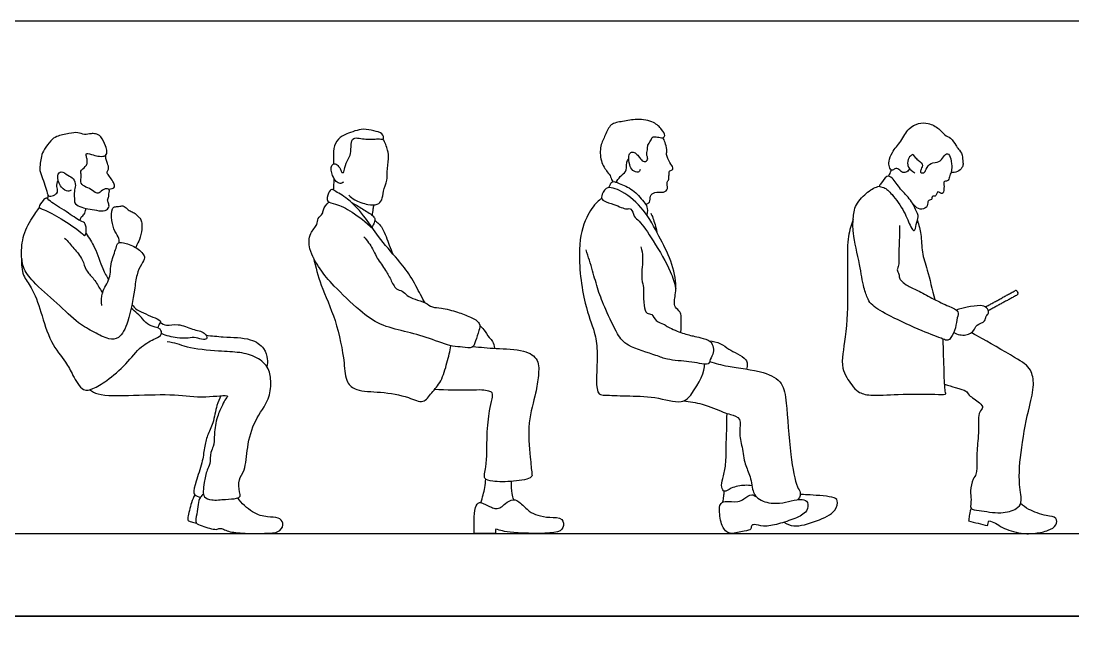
# Model space of a CAD drawing. Header units: millimetres. Extents: x 11.2 to 50.9, y -0.3 to 14.1.
# Drawn here: x 14.548 to 17.78, y 1.969 to 3.835 of the extents above; entities that cross this region are included whole.
import ezdxf

# ---------------------------------------------------------------- set-up
doc = ezdxf.new("R2010")
doc.units = ezdxf.units.MM
for name, color, linetype, true_color in [('AG-DIAGRAM', 7, 'Continuous', 0xfecc66), ('AG-PEOPLE', 7, 'Continuous', 0x66ccff), ('X-VPRT', 6, 'Continuous', 0xff00ff)]:
    doc.layers.add(name, color=color, linetype=linetype, true_color=true_color)

msp = doc.modelspace()

# ---------------------------------------------------------------- linework, layer by layer
at = {"layer": 'AG-DIAGRAM'}
msp.add_line((11.4802, 2.2599), (20.3194, 2.2599), dxfattribs=at)
at = {"layer": 'AG-PEOPLE'}
for centre, start, end in [((17.604, 3.0015), 28.7933, 118.7933), ((17.6063, 2.9972), 298.7933, 28.7933)]:
    msp.add_arc(centre, 0.00483, start, end, dxfattribs=at)
for points, knots in [([(16.45, 3.378), (16.4487, 3.3749), (16.445, 3.3665), (16.4241, 3.3746), (16.4179, 3.3928), (16.4124, 3.4186), (16.4205, 3.4324), (16.4321, 3.4317), (16.4434, 3.4226), (16.45, 3.4109), (16.4619, 3.4002), (16.4693, 3.4051), (16.4756, 3.4096), (16.4678, 3.4268), (16.4743, 3.4416), (16.4717, 3.4535), (16.4835, 3.4659), (16.4852, 3.4794), (16.5039, 3.4793), (16.5193, 3.4732), (16.5292, 3.4834), (16.5153, 3.5035), (16.4926, 3.5267), (16.4398, 3.5356), (16.3978, 3.5254), (16.357, 3.5209), (16.3434, 3.4826), (16.3263, 3.4515), (16.3266, 3.4045), (16.348, 3.371), (16.3607, 3.358), (16.3625, 3.3443), (16.3657, 3.341)], [0, 0, 0, 0, 0.179668, 0.417214, 0.66923, 0.960191, 1.167497, 1.344209, 1.555421, 1.771507, 1.984127, 2.138261, 2.279995, 2.511377, 2.737685, 2.926926, 3.155014, 3.347144, 3.574071, 3.80336, 3.97659, 4.237048, 4.562703, 4.968985, 5.3506, 5.694536, 6.037047, 6.378813, 6.761617, 7.114794, 7.357238, 7.587496, 7.587496, 7.587496, 7.587496]), ([(14.7024, 3.3148), (14.6992, 3.313), (14.6913, 3.3091), (14.6684, 3.3216), (14.6555, 3.3582), (14.6716, 3.3772), (14.692, 3.3593), (14.7102, 3.3519), (14.7173, 3.3289), (14.7103, 3.3111), (14.7122, 3.2902), (14.7115, 3.2751), (14.729, 3.2608), (14.779, 3.253), (14.8055, 3.249), (14.8202, 3.2612), (14.8169, 3.2755), (14.8122, 3.2841), (14.8186, 3.2959), (14.8169, 3.3031), (14.8206, 3.3126), (14.8178, 3.3203), (14.7999, 3.3195), (14.7889, 3.3043), (14.7741, 3.3067), (14.7587, 3.3213), (14.7368, 3.3271), (14.7288, 3.3442), (14.7354, 3.3607), (14.7279, 3.3739), (14.7466, 3.3866), (14.7512, 3.3967), (14.7519, 3.4102), (14.7474, 3.4201), (14.7476, 3.4308), (14.7718, 3.422), (14.7873, 3.4183), (14.8099, 3.4184), (14.8131, 3.4353), (14.8074, 3.4505), (14.7957, 3.4816), (14.7765, 3.4882), (14.7632, 3.4893), (14.7425, 3.4836), (14.7222, 3.4944), (14.6951, 3.4885), (14.657, 3.4817), (14.6388, 3.4677), (14.6192, 3.4409), (14.6093, 3.4192), (14.6073, 3.3975), (14.6039, 3.3752), (14.6148, 3.3501), (14.6235, 3.3251), (14.6292, 3.3017), (14.635, 3.2938), (14.6532, 3.2996), (14.663, 3.3117), (14.6565, 3.3247), (14.6592, 3.3391), (14.6615, 3.3459)], [0, 0, 0, 0, 0.188384, 0.463681, 0.808595, 1.040607, 1.312615, 1.567702, 1.82862, 2.077677, 2.336232, 2.547303, 2.7997, 3.208833, 3.504376, 3.725863, 3.931546, 4.106264, 4.303432, 4.458726, 4.635629, 4.777745, 4.998897, 5.23732, 5.437086, 5.699079, 5.96572, 6.195476, 6.427702, 6.625961, 6.877095, 7.069211, 7.273089, 7.46495, 7.607942, 7.868977, 8.118464, 8.366425, 8.572957, 8.808555, 9.130558, 9.375083, 9.582015, 9.83769, 10.100241, 10.399532, 10.750827, 11.023483, 11.347547, 11.6262, 11.888691, 12.155371, 12.448752, 12.750452, 13.02648, 13.183628, 13.41869, 13.63007, 13.843717, 14.070765, 14.070765, 14.070765, 14.070765]), ([(15.5389, 3.3396), (15.5359, 3.3372), (15.5276, 3.3329), (15.5149, 3.3418), (15.5036, 3.3586), (15.4976, 3.3917), (15.514, 3.3986), (15.524, 3.3879), (15.5303, 3.3793), (15.5325, 3.3687), (15.541, 3.368), (15.5413, 3.386), (15.5528, 3.4103), (15.5624, 3.4269), (15.5611, 3.4549), (15.5668, 3.4812), (15.6088, 3.4677), (15.6466, 3.4741), (15.6645, 3.4695), (15.6589, 3.4928), (15.6297, 3.4963), (15.5996, 3.5066), (15.548, 3.4883), (15.5217, 3.474), (15.5056, 3.4432), (15.5083, 3.413), (15.5076, 3.3989), (15.5074, 3.3951)], [0, 0, 0, 0, 0.187992, 0.388728, 0.64695, 0.95469, 1.145089, 1.344357, 1.531617, 1.705601, 1.82453, 2.042706, 2.336211, 2.579851, 2.876369, 3.123962, 3.460476, 3.813904, 4.003131, 4.220101, 4.50624, 4.818936, 5.217422, 5.519655, 5.834428, 6.168452, 6.297367, 6.297367, 6.297367, 6.297367]), ([(17.2763, 3.3786), (17.274, 3.3748), (17.2672, 3.3683), (17.2535, 3.3683), (17.2462, 3.3802), (17.2322, 3.3828), (17.2234, 3.3717), (17.2139, 3.3873), (17.2141, 3.4042), (17.2233, 3.4335), (17.253, 3.4642), (17.2727, 3.5056), (17.305, 3.5217), (17.3353, 3.5224), (17.3694, 3.5055), (17.3846, 3.4827), (17.4048, 3.4773), (17.4204, 3.4527), (17.425, 3.4441), (17.4399, 3.4293), (17.4407, 3.4057), (17.443, 3.3949), (17.4395, 3.383), (17.4255, 3.3697), (17.4114, 3.3683), (17.4047, 3.3691)], [0, 0, 0, 0, 0.20502, 0.398289, 0.601781, 0.800561, 0.978824, 1.182958, 1.418438, 1.723335, 2.095001, 2.474873, 2.801226, 3.10772, 3.450375, 3.738524, 3.99156, 4.28604, 4.46789, 4.717207, 4.989339, 5.174958, 5.365167, 5.60695, 5.861198, 5.861198, 5.861198, 5.861198]), ([(15.555, 3.2997), (15.5605, 3.2942), (15.572, 3.2833), (15.613, 3.2695), (15.643, 3.2679), (15.6588, 3.2854), (15.6596, 3.312), (15.6738, 3.3454), (15.6719, 3.371), (15.6781, 3.4116), (15.6757, 3.4376), (15.6663, 3.4616), (15.6596, 3.4721)], [0, 0, 0, 0, 0.266474, 0.626892, 0.920348, 1.165448, 1.452557, 1.782482, 2.070011, 2.421177, 2.711116, 3.050631, 3.050631, 3.050631, 3.050631]), ([(16.467, 3.2716), (16.4712, 3.2728), (16.4818, 3.2765), (16.4791, 3.2976), (16.4945, 3.3115), (16.5218, 3.3053), (16.5378, 3.3183), (16.5297, 3.3405), (16.5393, 3.3452), (16.5366, 3.3569), (16.541, 3.3657), (16.5373, 3.3754), (16.55, 3.3756), (16.5526, 3.3848), (16.5408, 3.3998), (16.5287, 3.4238), (16.5342, 3.4396), (16.5265, 3.4619), (16.5229, 3.4715), (16.5206, 3.4763)], [0, 0, 0, 0, 0.205857, 0.449152, 0.686568, 0.979095, 1.209654, 1.462579, 1.621183, 1.804175, 1.984494, 2.138768, 2.313039, 2.46171, 2.707843, 2.99926, 3.22585, 3.494405, 3.721697, 3.721697, 3.721697, 3.721697]), ([(17.2876, 3.4242), (17.2954, 3.4161), (17.2986, 3.4096), (17.3218, 3.3959), (17.3132, 3.3801), (17.3088, 3.3682), (17.3237, 3.3665), (17.3283, 3.38), (17.3414, 3.4017), (17.3702, 3.3989), (17.3807, 3.4168), (17.3958, 3.4329), (17.4063, 3.4095), (17.4086, 3.3832), (17.4046, 3.368), (17.3992, 3.3529), (17.3981, 3.3445), (17.3887, 3.3421), (17.3818, 3.3405), (17.3838, 3.3303), (17.3836, 3.3217), (17.3821, 3.3065), (17.3757, 3.3033), (17.3698, 3.3069), (17.3643, 3.3118), (17.3605, 3.3021), (17.357, 3.2946), (17.349, 3.2976), (17.346, 3.2908), (17.3458, 3.2851), (17.3389, 3.2846), (17.334, 3.2818), (17.3335, 3.2754), (17.3331, 3.2664), (17.3258, 3.2581), (17.3045, 3.2538), (17.2927, 3.2679), (17.2875, 3.2731)], [0, 0, 0, 0, 0.185001, 0.462716, 0.68925, 0.869764, 1.048674, 1.257142, 1.536687, 1.825802, 2.086019, 2.315446, 2.566369, 2.871723, 3.102638, 3.332049, 3.491084, 3.662497, 3.80201, 3.969823, 4.152256, 4.371574, 4.507053, 4.657632, 4.790423, 4.958582, 5.117633, 5.262609, 5.406607, 5.536386, 5.677511, 5.808063, 5.949071, 6.119487, 6.30594, 6.556143, 6.791134, 6.791134, 6.791134, 6.791134]), ([(14.8177, 3.3178), (14.8258, 3.3199), (14.8363, 3.3194), (14.8346, 3.3342), (14.8317, 3.3387), (14.8226, 3.3536), (14.8134, 3.3643), (14.8114, 3.3716), (14.8191, 3.3796), (14.8138, 3.3978), (14.809, 3.4083), (14.8081, 3.4178), (14.8082, 3.4223)], [0, 0, 0, 0, 0.202332, 0.406115, 0.55425, 0.806078, 1.038898, 1.190113, 1.377335, 1.632801, 1.845555, 2.069064, 2.069064, 2.069064, 2.069064]), ([(16.3747, 3.3397), (16.38, 3.3426), (16.3876, 3.3592), (16.4082, 3.3701), (16.4088, 3.3937), (16.4084, 3.4027), (16.4149, 3.411)], [7.756579, 7.756579, 7.756579, 7.756579, 8.055402, 8.356832, 8.651703, 8.874813, 8.874813, 8.874813, 8.874813]), ([(17.2876, 3.4242), (17.2828, 3.4217), (17.2732, 3.4145), (17.2704, 3.3927), (17.2751, 3.3799), (17.294, 3.3685)], [0, 0, 0, 0, 0.334832, 0.714796, 1.065279, 1.065279, 1.065279, 1.065279]), ([(17.2128, 3.3575), (17.2152, 3.3615), (17.2181, 3.3668), (17.2211, 3.3742), (17.222, 3.3765)], [0, 0, 0, 0, 0.2104139, 0.3039017, 0.3039017, 0.3039017, 0.3039017]), ([(15.508, 3.3152), (15.5088, 3.3229), (15.5095, 3.3336), (15.5097, 3.3462), (15.5096, 3.3504)], [0, 0, 0, 0, 0.2680395, 0.3962427, 0.3962427, 0.3962427, 0.3962427]), ([(16.354, 3.3226), (16.3567, 3.3296), (16.3606, 3.3362), (16.3654, 3.3437), (16.3881, 3.3345), (16.4295, 3.3182), (16.4605, 3.2806), (16.4761, 3.2597), (16.4704, 3.2387)], [0.035661, 0.035661, 0.035661, 0.035661, 0.254384, 0.450424, 0.780544, 1.272003, 1.784176, 2.19915, 2.19915, 2.19915, 2.19915]), ([(17.1853, 3.3275), (17.1844, 3.3292), (17.1921, 3.3365), (17.2061, 3.3618), (17.2277, 3.3532), (17.2491, 3.3149), (17.2822, 3.2878), (17.2998, 3.248), (17.3064, 3.2332), (17.2977, 3.2112), (17.2939, 3.1833), (17.2781, 3.2056), (17.2634, 3.2502), (17.2258, 3.3009), (17.2022, 3.3244), (17.1863, 3.3255), (17.1853, 3.3275)], [0, 0, 0, 0, 0.17919, 0.472293, 0.703491, 1.073304, 1.454048, 1.817661, 2.035958, 2.31588, 2.566838, 2.790615, 3.192369, 3.645926, 3.972756, 4.18212, 4.18212, 4.18212, 4.18212]), ([(14.6295, 3.2883), (14.63, 3.2903), (14.6306, 3.2929), (14.6312, 3.2975), (14.6314, 3.2992)], [0.0226779, 0.0226779, 0.0226779, 0.0226779, 0.1555139, 0.2250966, 0.2250966, 0.2250966, 0.2250966]), ([(15.7893, 2.9682), (15.7846, 2.9767), (15.7748, 2.9937), (15.744, 3.0548), (15.7062, 3.1011), (15.6436, 3.1717), (15.6095, 3.2283), (15.5561, 3.2887), (15.5133, 3.3108), (15.502, 3.3202), (15.4907, 3.306), (15.4845, 3.276), (15.5186, 3.2737), (15.563, 3.2501), (15.6081, 3.2166), (15.6283, 3.1975)], [0, 0, 0, 0, 0.301389, 0.751911, 1.197937, 1.732304, 2.196559, 2.697933, 3.080288, 3.260865, 3.477495, 3.753397, 4.035875, 4.455246, 4.898975, 4.898975, 4.898975, 4.898975]), ([(16.5753, 2.8774), (16.5757, 2.8929), (16.5761, 2.9165), (16.5764, 2.9262), (16.5746, 2.9422), (16.5558, 2.9537), (16.554, 2.9757), (16.5646, 3.0199), (16.5475, 3.1), (16.5072, 3.1735), (16.4649, 3.2564), (16.4016, 3.3103), (16.3431, 3.3319), (16.3311, 3.2952), (16.3306, 3.2919), (16.3349, 3.2809), (16.3831, 3.2681), (16.4009, 3.2549), (16.425, 3.2603), (16.4309, 3.231), (16.4504, 3.2201), (16.4925, 3.1575), (16.5452, 3.0669), (16.5551, 3.0304), (16.5598, 3.0125)], [-4.720594, -4.720594, -4.720594, -4.720594, -4.402096, -4.208922, -3.99079, -3.731924, -3.476724, -3.09183, -2.571108, -2.033227, -1.475003, -0.932965, -0.539465, -0.245616, -0.067273, 0.173404, 0.439544, 0.953881, 1.139225, 1.395424, 1.661964, 2.16156, 2.763517, 3.196348, 3.196348, 3.196348, 3.196348]), ([(17.2465, 3.2061), (17.2466, 3.1893), (17.2469, 3.157), (17.2433, 3.1072), (17.2461, 3.0848), (17.237, 3.0701), (17.2468, 3.0572), (17.2448, 3.045), (17.2544, 3.0336), (17.2736, 3.0189), (17.3084, 3.0043), (17.3523, 2.9793), (17.3953, 2.9591), (17.4321, 2.944), (17.4229, 2.9218), (17.4205, 2.8921), (17.4069, 2.8615), (17.395, 2.8511), (17.3776, 2.8585), (17.3121, 2.8835), (17.2223, 2.9243), (17.1635, 2.958), (17.1494, 2.9797), (17.1351, 3.0183), (17.1255, 3.0864), (17.102, 3.1819), (17.1046, 3.2269), (17.1085, 3.2714), (17.1481, 3.3088), (17.1663, 3.3209), (17.1791, 3.3258), (17.1853, 3.3275)], [0, 0, 0, 0, 0.40191, 0.799345, 1.063495, 1.279197, 1.491349, 1.681313, 1.888153, 2.162821, 2.510202, 2.91392, 3.317118, 3.64066, 3.881661, 4.198009, 4.524228, 4.72705, 4.946831, 5.41535, 5.998821, 6.45222, 6.726888, 7.074389, 7.554005, 8.114444, 8.492831, 8.861051, 9.268204, 9.53422, 9.781769, 9.781769, 9.781769, 9.781769]), ([(14.6036, 3.2633), (14.6031, 3.2682), (14.6154, 3.2827), (14.6258, 3.2942), (14.6368, 3.2784), (14.687, 3.2509), (14.7282, 3.2185), (14.7496, 3.2159), (14.7491, 3.1663), (14.7289, 3.1901), (14.6714, 3.2274), (14.6226, 3.2549), (14.6041, 3.2589), (14.6036, 3.2633)], [0, 0, 0, 0, 0.279374, 0.473623, 0.745965, 1.193047, 1.602705, 1.846441, 2.17625, 2.404036, 2.893415, 3.330551, 3.581478, 3.581478, 3.581478, 3.581478]), ([(14.8492, 3.1531), (14.8495, 3.1574), (14.8505, 3.1669), (14.834, 3.1891), (14.8257, 3.2196), (14.8256, 3.2577), (14.8351, 3.265), (14.848, 3.2633), (14.8615, 3.2696), (14.8745, 3.2566), (14.8853, 3.2488), (14.8989, 3.2447), (14.9077, 3.2324), (14.9163, 3.2277), (14.9192, 3.2122), (14.9199, 3.194), (14.9132, 3.162), (14.9057, 3.1516), (14.9001, 3.1385)], [0, 0, 0, 0, 0.208057, 0.503247, 0.844635, 1.193581, 1.371555, 1.575817, 1.788412, 2.024579, 2.240645, 2.456317, 2.677744, 2.854418, 3.072848, 3.328895, 3.656531, 3.915555, 3.915555, 3.915555, 3.915555]), ([(15.6014, 3.1719), (15.6112, 3.1603), (15.6292, 3.135), (15.6382, 3.1102), (15.6664, 3.0722), (15.6832, 3.0418), (15.6982, 3.0084), (15.7202, 3.0065), (15.7338, 2.9895), (15.7585, 2.9793), (15.79, 2.9701), (15.811, 2.9533), (15.8406, 2.9541), (15.8901, 2.9401), (15.9267, 2.9268), (15.9611, 2.9076), (15.9547, 2.8823), (15.9442, 2.8527), (15.9374, 2.8263), (15.9023, 2.8342), (15.8719, 2.8327), (15.8001, 2.8611), (15.7271, 2.8813), (15.6485, 2.8989), (15.5881, 2.9443), (15.5084, 3.0194), (15.4669, 3.0699), (15.4303, 3.1315), (15.4324, 3.1822), (15.4599, 3.2072), (15.4574, 3.2285), (15.4762, 3.2412), (15.4748, 3.2555), (15.4864, 3.2717), (15.4933, 3.2783)], [0, 0, 0, 0, 0.376118, 0.66789, 1.043942, 1.386302, 1.707881, 1.951529, 2.20217, 2.490455, 2.81093, 3.091598, 3.388467, 3.787013, 4.149858, 4.473267, 4.734167, 5.055968, 5.317606, 5.61869, 5.933496, 6.414239, 6.913104, 7.403178, 7.891248, 8.471454, 8.932474, 9.395999, 9.778595, 10.101126, 10.343069, 10.586961, 10.790047, 11.088541, 11.088541, 11.088541, 11.088541]), ([(15.5638, 3.2765), (15.5751, 3.2705), (15.5959, 3.2584), (15.6272, 3.2385), (15.6365, 3.2281), (15.6332, 3.2144), (15.6288, 3.2054), (15.6256, 3.2014)], [0, 0, 0, 0, 0.345752, 0.682808, 0.878285, 1.076052, 1.29417, 1.29417, 1.29417, 1.29417]), ([(15.6273, 3.2371), (15.6283, 3.2439), (15.6298, 3.2539), (15.6312, 3.2652), (15.6317, 3.2693)], [0, 0, 0, 0, 0.2524598, 0.3902137, 0.3902137, 0.3902137, 0.3902137]), ([(16.3319, 3.2893), (16.327, 3.2861), (16.3139, 3.2765), (16.2791, 3.2289), (16.2558, 3.1343), (16.2748, 2.9661), (16.3118, 2.8802), (16.3217, 2.8103), (16.3116, 2.7141), (16.3243, 2.6852), (16.3435, 2.6852), (16.4034, 2.6815), (16.4916, 2.6828), (16.5806, 2.6547), (16.6196, 2.7005), (16.6515, 2.7598), (16.6477, 2.7799)], [0.049718, 0.049718, 0.049718, 0.049718, 0.277746, 0.736486, 1.337186, 2.091366, 2.664884, 3.134392, 4.000097, 4.277331, 4.636057, 5.242948, 5.814557, 6.349196, 6.770841, 7.745961, 7.745961, 7.745961, 7.745961]), ([(14.796, 2.9599), (14.7943, 2.9728), (14.7964, 2.9993), (14.8079, 3.0213), (14.8206, 3.0447), (14.8233, 3.0688), (14.8238, 3.0948), (14.8405, 3.1352), (14.8437, 3.156), (14.8724, 3.1523), (14.9081, 3.1358), (14.922, 3.1205), (14.9308, 3.1064), (14.9164, 3.0859), (14.9017, 3.0537), (14.8971, 3.0059), (14.88, 2.9129), (14.8527, 2.8569), (14.8158, 2.855), (14.7709, 2.8791), (14.7217, 2.9057), (14.6584, 2.9681), (14.5856, 3.0308), (14.5507, 3.0762), (14.548, 3.1312), (14.5564, 3.1922), (14.5914, 3.2435), (14.6009, 3.2568), (14.6043, 3.2613)], [0, 0, 0, 0, 0.354993, 0.640008, 0.929226, 1.204569, 1.499042, 1.877153, 2.111169, 2.388879, 2.752632, 3.010516, 3.220729, 3.489968, 3.824899, 4.221638, 4.784192, 5.214576, 5.526207, 5.925954, 6.352668, 6.892409, 7.455855, 7.87538, 8.284701, 8.738833, 9.178257, 9.393821, 9.393821, 9.393821, 9.393821]), ([(14.7285, 3.2213), (14.7296, 3.2249), (14.732, 3.2322), (14.7431, 3.2403), (14.7456, 3.2499), (14.7476, 3.2586)], [0, 0, 0, 0, 0.2317068, 0.4874161, 0.7344249, 0.7344249, 0.7344249, 0.7344249]), ([(16.4824, 3.2444), (16.4849, 3.2394), (16.4899, 3.2292), (16.4986, 3.2007), (16.5011, 3.1861)], [0, 0, 0, 0, 0.2341222, 0.6134111, 0.6134111, 0.6134111, 0.6134111]), ([(15.6348, 3.2223), (15.6434, 3.2151), (15.6608, 3.2007), (15.6786, 3.1447), (15.6865, 3.1278), (15.6903, 3.1188)], [0, 0, 0, 0, 0.3232, 0.741923, 1.043159, 1.043159, 1.043159, 1.043159]), ([(17.1047, 3.2253), (17.0983, 3.2083), (17.0869, 3.173), (17.0863, 3.0915), (17.0886, 3.0044), (17.0849, 2.865), (17.0613, 2.7702), (17.0996, 2.7167), (17.1188, 2.6924), (17.1597, 2.6815), (17.2433, 2.6887), (17.3489, 2.6885), (17.3925, 2.6856), (17.3857, 2.6948), (17.3841, 2.7598), (17.3816, 2.8235), (17.3812, 2.8568)], [0, 0, 0, 0, 0.416569, 0.915814, 1.452633, 2.123198, 2.676161, 3.10578, 3.420787, 3.80179, 4.321553, 4.918803, 5.239313, 5.498464, 5.956857, 6.522004, 6.522004, 6.522004, 6.522004]), ([(17.3018, 3.2216), (17.3064, 3.2075), (17.3152, 3.179), (17.3142, 3.1223), (17.3334, 3.0691), (17.3476, 3.0088), (17.3552, 2.9786)], [0, 0, 0, 0, 0.376235, 0.792368, 1.219362, 1.765852, 1.765852, 1.765852, 1.765852]), ([(14.6818, 3.1677), (14.6919, 3.1577), (14.7101, 3.1364), (14.7387, 3.1027), (14.7454, 3.0677), (14.7704, 3.0463), (14.7887, 3.0136), (14.7953, 3.0037), (14.7985, 2.9987)], [0, 0, 0, 0, 0.372551, 0.748319, 1.078137, 1.402902, 1.747574, 1.987428, 1.987428, 1.987428, 1.987428]), ([(14.7475, 3.1817), (14.7573, 3.1678), (14.7762, 3.1405), (14.7975, 3.0727), (14.8106, 3.0505), (14.8169, 3.0392)], [0, 0, 0, 0, 0.406919, 0.880075, 1.23505, 1.23505, 1.23505, 1.23505]), ([(16.4521, 3.141), (16.4548, 3.13), (16.4608, 3.1082), (16.4518, 3.05), (16.4597, 3.0209), (16.4614, 3.0004), (16.4598, 2.9616), (16.468, 2.9334), (16.4887, 2.936), (16.4964, 2.9103), (16.5236, 2.9042), (16.5322, 2.8948), (16.576, 2.8759), (16.6121, 2.8664), (16.635, 2.8623), (16.6668, 2.8524), (16.6737, 2.8365), (16.6779, 2.8155), (16.6641, 2.7954), (16.6619, 2.7765), (16.6293, 2.7829), (16.6013, 2.7884), (16.5305, 2.7928), (16.5011, 2.8081), (16.4086, 2.8336), (16.3793, 2.8716), (16.3434, 2.9485), (16.3201, 3.0066), (16.3044, 3.0675), (16.2908, 3.1101), (16.2839, 3.1315)], [0, 0, 0, 0, 0.332076, 0.764713, 1.072969, 1.327592, 1.687055, 1.973145, 2.194706, 2.467349, 2.751207, 2.955659, 3.342339, 3.696398, 3.975314, 4.291784, 4.519569, 4.774192, 5.052871, 5.269961, 5.56159, 5.888296, 6.351404, 6.700437, 7.237995, 7.636328, 8.152119, 8.609449, 9.055962, 9.523142, 9.523142, 9.523142, 9.523142]), ([(14.5501, 3.104), (14.5486, 3.0871), (14.5514, 3.0506), (14.5832, 3.0153), (14.6108, 2.9387), (14.6347, 2.8483), (14.6865, 2.7876), (14.7055, 2.7484), (14.7358, 2.6935), (14.771, 2.7045), (14.8134, 2.7296), (14.8722, 2.7791), (14.9135, 2.8356), (14.959, 2.8581), (14.9822, 2.8696), (14.9781, 2.8926), (14.9381, 2.8963), (14.923, 2.9209), (14.8982, 2.9414), (14.8864, 2.9523)], [0, 0, 0, 0, 0.405431, 0.789978, 1.299732, 1.859427, 2.355797, 2.74537, 3.164927, 3.470463, 3.871102, 4.37329, 4.853793, 5.255881, 5.524327, 5.748582, 6.086298, 6.389891, 6.784864, 6.784864, 6.784864, 6.784864]), ([(15.4463, 3.107), (15.4532, 3.0787), (15.4676, 3.0203), (15.5173, 2.9173), (15.5417, 2.7919), (15.5446, 2.7227), (15.5798, 2.6958), (15.6536, 2.6959), (15.7356, 2.6822), (15.784, 2.6555), (15.8097, 2.6941), (15.8402, 2.7252), (15.8573, 2.7868), (15.8658, 2.8198), (15.8686, 2.8369)], [0, 0, 0, 0, 0.522253, 1.125946, 1.759496, 2.164731, 2.501021, 2.978625, 3.500373, 3.878032, 4.220111, 4.593775, 4.99261, 5.394214, 5.394214, 5.394214, 5.394214]), ([(14.8887, 2.9631), (14.8937, 2.9573), (14.9027, 2.9443), (14.9575, 2.9243), (14.9792, 2.912), (14.9734, 2.9064), (14.9701, 2.8964), (14.9681, 2.8913)], [0, 0, 0, 0, 0.273272, 0.713643, 0.969712, 1.097399, 1.32865, 1.32865, 1.32865, 1.32865]), ([(17.4134, 2.8773), (17.4245, 2.8711), (17.4508, 2.8652), (17.4775, 2.8822), (17.4812, 2.9022), (17.5125, 2.9096), (17.511, 2.9281), (17.5244, 2.9365), (17.5148, 2.9564), (17.4945, 2.9621), (17.4541, 2.9554), (17.4325, 2.95), (17.4214, 2.9464)], [0, 0, 0, 0, 0.348716, 0.647063, 0.889105, 1.182174, 1.400822, 1.601692, 1.835262, 2.08766, 2.44574, 2.779515, 2.779515, 2.779515, 2.779515]), ([(14.9755, 2.9082), (14.9814, 2.9047), (14.9946, 2.8966), (15.0324, 2.9064), (15.0734, 2.8855), (15.1115, 2.8807), (15.1231, 2.8584), (15.1065, 2.8533), (15.0856, 2.8641), (15.0603, 2.8596), (15.0263, 2.8591), (14.9945, 2.8673), (14.9794, 2.8739)], [0, 0, 0, 0, 0.258854, 0.600544, 0.988799, 1.340465, 1.575395, 1.769526, 2.042412, 2.325859, 2.657572, 3.058182, 3.058182, 3.058182, 3.058182]), ([(15.9572, 2.8989), (15.9616, 2.8948), (15.9703, 2.8871), (15.985, 2.8608), (15.9982, 2.8513), (16.002, 2.8365), (16.0022, 2.8295)], [0, 0, 0, 0, 0.236321, 0.536853, 0.762955, 1.017814, 1.017814, 1.017814, 1.017814]), ([(17.3854, 2.7186), (17.3966, 2.7146), (17.4294, 2.7048), (17.453, 2.7), (17.4586, 2.6829), (17.493, 2.6633), (17.506, 2.6458), (17.4872, 2.633), (17.4917, 2.576), (17.4843, 2.5171), (17.4843, 2.4817), (17.4847, 2.4404), (17.4726, 2.4304), (17.4618, 2.3863), (17.4694, 2.3653), (17.4607, 2.3326), (17.495, 2.3312), (17.5571, 2.3181), (17.6058, 2.333), (17.626, 2.3556), (17.6109, 2.4137), (17.6202, 2.5284), (17.6443, 2.646), (17.6621, 2.7141), (17.6518, 2.7701), (17.6073, 2.7969), (17.4992, 2.8598), (17.474, 2.873), (17.467, 2.8766)], [0.235073, 0.235073, 0.235073, 0.235073, 0.401353, 0.703796, 0.928935, 1.284941, 1.518855, 1.744379, 2.166396, 2.604747, 2.899549, 3.252078, 3.474822, 3.744225, 4.023438, 4.315863, 4.607365, 5.076146, 5.478976, 5.759859, 6.171853, 6.756716, 7.404655, 7.875254, 8.267723, 8.779785, 9.432341, 9.673238, 9.673238, 9.673238, 9.673238]), ([(14.7586, 2.7013), (14.767, 2.6963), (14.7849, 2.6821), (14.8986, 2.6841), (15.0203, 2.6891), (15.1037, 2.6747), (15.1929, 2.688), (15.174, 2.6731), (15.1673, 2.6529), (15.1482, 2.618), (15.1411, 2.5666), (15.1412, 2.5267), (15.1298, 2.5131), (15.129, 2.4691), (15.1179, 2.4551), (15.1107, 2.4158), (15.1071, 2.3908), (15.1084, 2.37), (15.135, 2.36), (15.1752, 2.3653), (15.208, 2.366), (15.2241, 2.3729), (15.218, 2.3886), (15.2141, 2.4272), (15.2378, 2.4517), (15.2426, 2.5323), (15.2636, 2.6077), (15.3125, 2.6698), (15.3165, 2.7224), (15.3121, 2.7681), (15.273, 2.8044), (15.2179, 2.818), (15.1568, 2.8186), (15.0589, 2.8294), (15.0294, 2.8432), (15.0075, 2.8469), (14.9973, 2.8483)], [0, 0, 0, 0, 0.308267, 0.902068, 1.542088, 2.100654, 2.565078, 2.742698, 3.010053, 3.367647, 3.785994, 4.138202, 4.368895, 4.612507, 4.852363, 5.209418, 5.504139, 5.741379, 6.0217, 6.391679, 6.723002, 6.928533, 7.140445, 7.485359, 7.805881, 8.226597, 8.736517, 9.237874, 9.643013, 10.017324, 10.417094, 10.835961, 11.296014, 11.855768, 12.182486, 12.498737, 12.498737, 12.498737, 12.498737]), ([(15.1168, 2.8687), (15.1339, 2.867), (15.1796, 2.8623), (15.2521, 2.8624), (15.2959, 2.8319), (15.3065, 2.7965), (15.3045, 2.7803), (15.3026, 2.7728)], [1.020991, 1.020991, 1.020991, 1.020991, 1.338144, 1.859821, 2.258012, 2.589778, 2.865129, 2.865129, 2.865129, 2.865129]), ([(16.6623, 2.8516), (16.674, 2.8506), (16.6975, 2.8454), (16.7217, 2.8252), (16.7485, 2.8134), (16.7762, 2.7954), (16.7798, 2.7811), (16.7785, 2.7699), (16.7764, 2.7649)], [0, 0, 0, 0, 0.33722, 0.651926, 0.966503, 1.28454, 1.493903, 1.722049, 1.722049, 1.722049, 1.722049]), ([(15.9362, 2.834), (15.9601, 2.8323), (16.0063, 2.827), (16.0915, 2.8272), (16.1413, 2.7959), (16.1375, 2.7426), (16.1306, 2.6895), (16.1019, 2.5997), (16.1121, 2.4989), (16.1166, 2.4469), (16.1201, 2.4289), (16.0575, 2.4173), (16.0009, 2.4189), (15.9656, 2.4255), (15.9809, 2.4692), (15.9777, 2.564), (15.9859, 2.6328), (15.9951, 2.6703), (15.9979, 2.693), (15.9837, 2.6983), (15.9631, 2.7015), (15.9247, 2.6994), (15.8538, 2.7006), (15.8178, 2.7017)], [0, 0, 0, 0, 0.472578, 0.992204, 1.394114, 1.782974, 2.201875, 2.752845, 3.336002, 3.736685, 3.931153, 4.356389, 4.81175, 5.098264, 5.437082, 6.0046, 6.527303, 6.88397, 7.122084, 7.315806, 7.612184, 7.963622, 8.544123, 8.544123, 8.544123, 8.544123]), ([(16.6634, 2.788), (16.6822, 2.7827), (16.7188, 2.7708), (16.829, 2.7609), (16.8908, 2.7248), (16.9003, 2.6585), (16.9096, 2.5038), (16.9289, 2.4043), (16.9438, 2.388), (16.9421, 2.3727), (16.9348, 2.364)], [0, 0, 0, 0, 0.442661, 1.048554, 1.512659, 1.962014, 2.657434, 3.2301, 3.483078, 3.734494, 3.734494, 3.734494, 3.734494]), ([(15.1621, 2.683), (15.1573, 2.6732), (15.1473, 2.6537), (15.1398, 2.5982), (15.1195, 2.5624), (15.1114, 2.5258), (15.1045, 2.4712), (15.0849, 2.4229), (15.0767, 2.3847), (15.0808, 2.3785), (15.0921, 2.3722), (15.0986, 2.3704)], [0, 0, 0, 0, 0.325711, 0.746722, 1.116414, 1.456416, 1.778405, 2.19999, 2.542786, 2.695533, 2.901024, 2.901024, 2.901024, 2.901024]), ([(16.5832, 2.667), (16.6024, 2.6654), (16.6423, 2.6595), (16.7045, 2.6324), (16.7256, 2.6256), (16.7621, 2.6164), (16.7526, 2.5664), (16.7645, 2.5249), (16.7701, 2.4718), (16.7902, 2.4371), (16.7957, 2.3856), (16.8039, 2.3767), (16.8071, 2.3722)], [0.058399, 0.058399, 0.058399, 0.058399, 0.465804, 0.934367, 1.216544, 1.525973, 1.813442, 2.191655, 2.603411, 2.972043, 3.369279, 3.60161, 3.60161, 3.60161, 3.60161]), ([(16.7937, 2.4062), (16.7863, 2.4074), (16.7715, 2.409), (16.7297, 2.4025), (16.7086, 2.3835), (16.6978, 2.4034), (16.7038, 2.4295), (16.7142, 2.4679), (16.714, 2.5236), (16.7166, 2.5992), (16.7171, 2.6284)], [0, 0, 0, 0, 0.269743, 0.640505, 0.911225, 1.131447, 1.424516, 1.779388, 2.204413, 2.736727, 2.736727, 2.736727, 2.736727]), ([(15.9601, 2.3547), (15.9631, 2.3625), (15.9686, 2.3783), (15.9747, 2.4102), (15.9759, 2.4263)], [0, 0, 0, 0, 0.2843325, 0.6802182, 0.6802182, 0.6802182, 0.6802182]), ([(16.0615, 2.3634), (16.0597, 2.3698), (16.0565, 2.3827), (16.0543, 2.4073), (16.0545, 2.4196)], [0, 0, 0, 0, 0.2539595, 0.5989504, 0.5989504, 0.5989504, 0.5989504]), ([(15.0818, 2.3787), (15.0779, 2.3707), (15.0708, 2.3562), (15.0603, 2.3107), (15.0593, 2.2988), (15.0697, 2.2961), (15.0812, 2.2931), (15.0867, 2.2919)], [0, 0, 0, 0, 0.293962, 0.680093, 0.855486, 1.047726, 1.211779, 1.211779, 1.211779, 1.211779]), ([(15.1082, 2.3803), (15.1046, 2.3775), (15.097, 2.3713), (15.0906, 2.3481), (15.0889, 2.3207), (15.0814, 2.2893), (15.1051, 2.2832), (15.1472, 2.2683), (15.1577, 2.2773), (15.1708, 2.2729), (15.1862, 2.2641), (15.2381, 2.2592), (15.3011, 2.26), (15.3449, 2.2622), (15.3573, 2.293), (15.3375, 2.3108), (15.3036, 2.3086), (15.2597, 2.3211), (15.2246, 2.3526), (15.2142, 2.3691)], [0, 0, 0, 0, 0.209982, 0.496869, 0.811452, 1.100944, 1.352762, 1.730715, 1.924085, 2.118215, 2.353486, 2.759905, 3.227433, 3.589312, 3.873453, 4.134473, 4.460254, 4.84787, 5.253216, 5.253216, 5.253216, 5.253216]), ([(16.0062, 2.2731), (16.013, 2.2709), (16.0286, 2.2667), (16.0613, 2.2612), (16.1852, 2.257), (16.2166, 2.2727), (16.2139, 2.311), (16.1707, 2.3078), (16.135, 2.3147), (16.1086, 2.3262), (16.0842, 2.3538), (16.0603, 2.3686), (16.0351, 2.3519), (16.0239, 2.3395), (16.0062, 2.3343), (15.9931, 2.3408), (15.9762, 2.3471), (15.9682, 2.3514), (15.9648, 2.3535), (15.9552, 2.3581), (15.9401, 2.3387), (15.9408, 2.2994), (15.9397, 2.2733), (15.9404, 2.2599), (15.9621, 2.2599), (15.9839, 2.2599), (16.0057, 2.2599), (16.0058, 2.2643), (16.006, 2.2687), (16.0062, 2.2731)], [1.834184, 1.834184, 1.834184, 1.834184, 2.096546, 2.437479, 3.068603, 3.398233, 3.669579, 4.010651, 4.362839, 4.688297, 5.034018, 5.317768, 5.611355, 5.849602, 6.078341, 6.293176, 6.590398, 6.590398, 6.590398, 6.78778, 7.039217, 7.395888, 7.757867, 7.757867, 7.757867, 8.217312, 8.217312, 8.217312, 8.424582, 8.424582, 8.424582, 8.424582]), ([(16.7111, 2.358), (16.7039, 2.3569), (16.6945, 2.3501), (16.6922, 2.3293), (16.699, 2.2832), (16.7153, 2.2639), (16.7307, 2.2571), (16.7685, 2.2671), (16.7926, 2.2704), (16.79, 2.2836), (16.8018, 2.2898), (16.8307, 2.2784), (16.8755, 2.2886), (16.9248, 2.3046), (16.9635, 2.323), (16.9687, 2.3577), (16.9463, 2.3668), (16.9127, 2.3605), (16.8795, 2.3496), (16.8273, 2.3551), (16.808, 2.3718), (16.7929, 2.383), (16.7674, 2.3662), (16.7518, 2.3536), (16.7221, 2.3596), (16.7111, 2.358)], [0, 0, 0, 0, 0.233261, 0.484552, 0.87328, 1.15084, 1.371029, 1.730952, 1.992053, 2.164253, 2.341807, 2.647342, 3.034264, 3.447246, 3.815828, 4.083061, 4.322017, 4.652355, 4.997718, 5.40095, 5.685148, 5.910027, 6.205412, 6.464364, 6.819222, 6.819222, 6.819222, 6.819222]), ([(16.7045, 2.3561), (16.7056, 2.3622), (16.7071, 2.3716), (16.7081, 2.3843), (16.7085, 2.3896)], [0, 0, 0, 0, 0.2450273, 0.4151991, 0.4151991, 0.4151991, 0.4151991]), ([(16.8917, 2.2942), (16.9012, 2.2889), (16.9226, 2.2764), (16.9932, 2.2965), (17.0511, 2.3241), (17.0601, 2.3621), (17.0393, 2.3745), (16.9628, 2.3784), (16.9496, 2.3792), (16.9422, 2.3795)], [0, 0, 0, 0, 0.324462, 0.805824, 1.263097, 1.571519, 1.825809, 2.318835, 2.587237, 2.587237, 2.587237, 2.587237]), ([(17.4669, 2.3379), (17.4625, 2.3251), (17.4612, 2.3138), (17.4599, 2.3034), (17.4592, 2.2983), (17.4785, 2.2934), (17.4978, 2.2886), (17.5171, 2.2838), (17.5184, 2.2888), (17.5197, 2.2938), (17.521, 2.2988), (17.5282, 2.2968), (17.5436, 2.2923), (17.5623, 2.2751), (17.621, 2.2575), (17.6641, 2.2593), (17.7024, 2.2673), (17.7308, 2.2824), (17.7312, 2.3118), (17.6955, 2.3122), (17.6431, 2.3321), (17.6267, 2.3448), (17.6188, 2.3514)], [0, 0, 0, 0, 0.237325, 0.464388, 0.464388, 0.464388, 0.908186, 0.908186, 0.908186, 1.134372, 1.134372, 1.134372, 1.406149, 1.69463, 2.136166, 2.518568, 2.880296, 3.177999, 3.429617, 3.748461, 4.181008, 4.500899, 4.500899, 4.500899, 4.500899])]:
    msp.add_open_spline(points, degree=3, knots=knots, dxfattribs=at)
for points in [[(17.5108, 2.9559), (17.5562, 2.9808), (17.6016, 3.0058)], [(17.6086, 2.993), (17.5643, 2.9686), (17.5199, 2.9442)], [(17.6082, 3.0039), (17.6094, 3.0017), (17.6105, 2.9996)]]:
    msp.add_open_spline(points, degree=2, dxfattribs=at)
at = {"layer": 'X-VPRT'}
for points in [[(11.1754, 3.8347), (11.1754, 2.0059), (20.6242, 2.0059), (20.6242, 3.8347)], [(11.1754, 2.0059), (11.1754, 0.1771), (20.6242, 0.1771), (20.6242, 2.0059)]]:
    msp.add_lwpolyline(points, close=True, dxfattribs=at)

doc.saveas('drawing.dxf')
